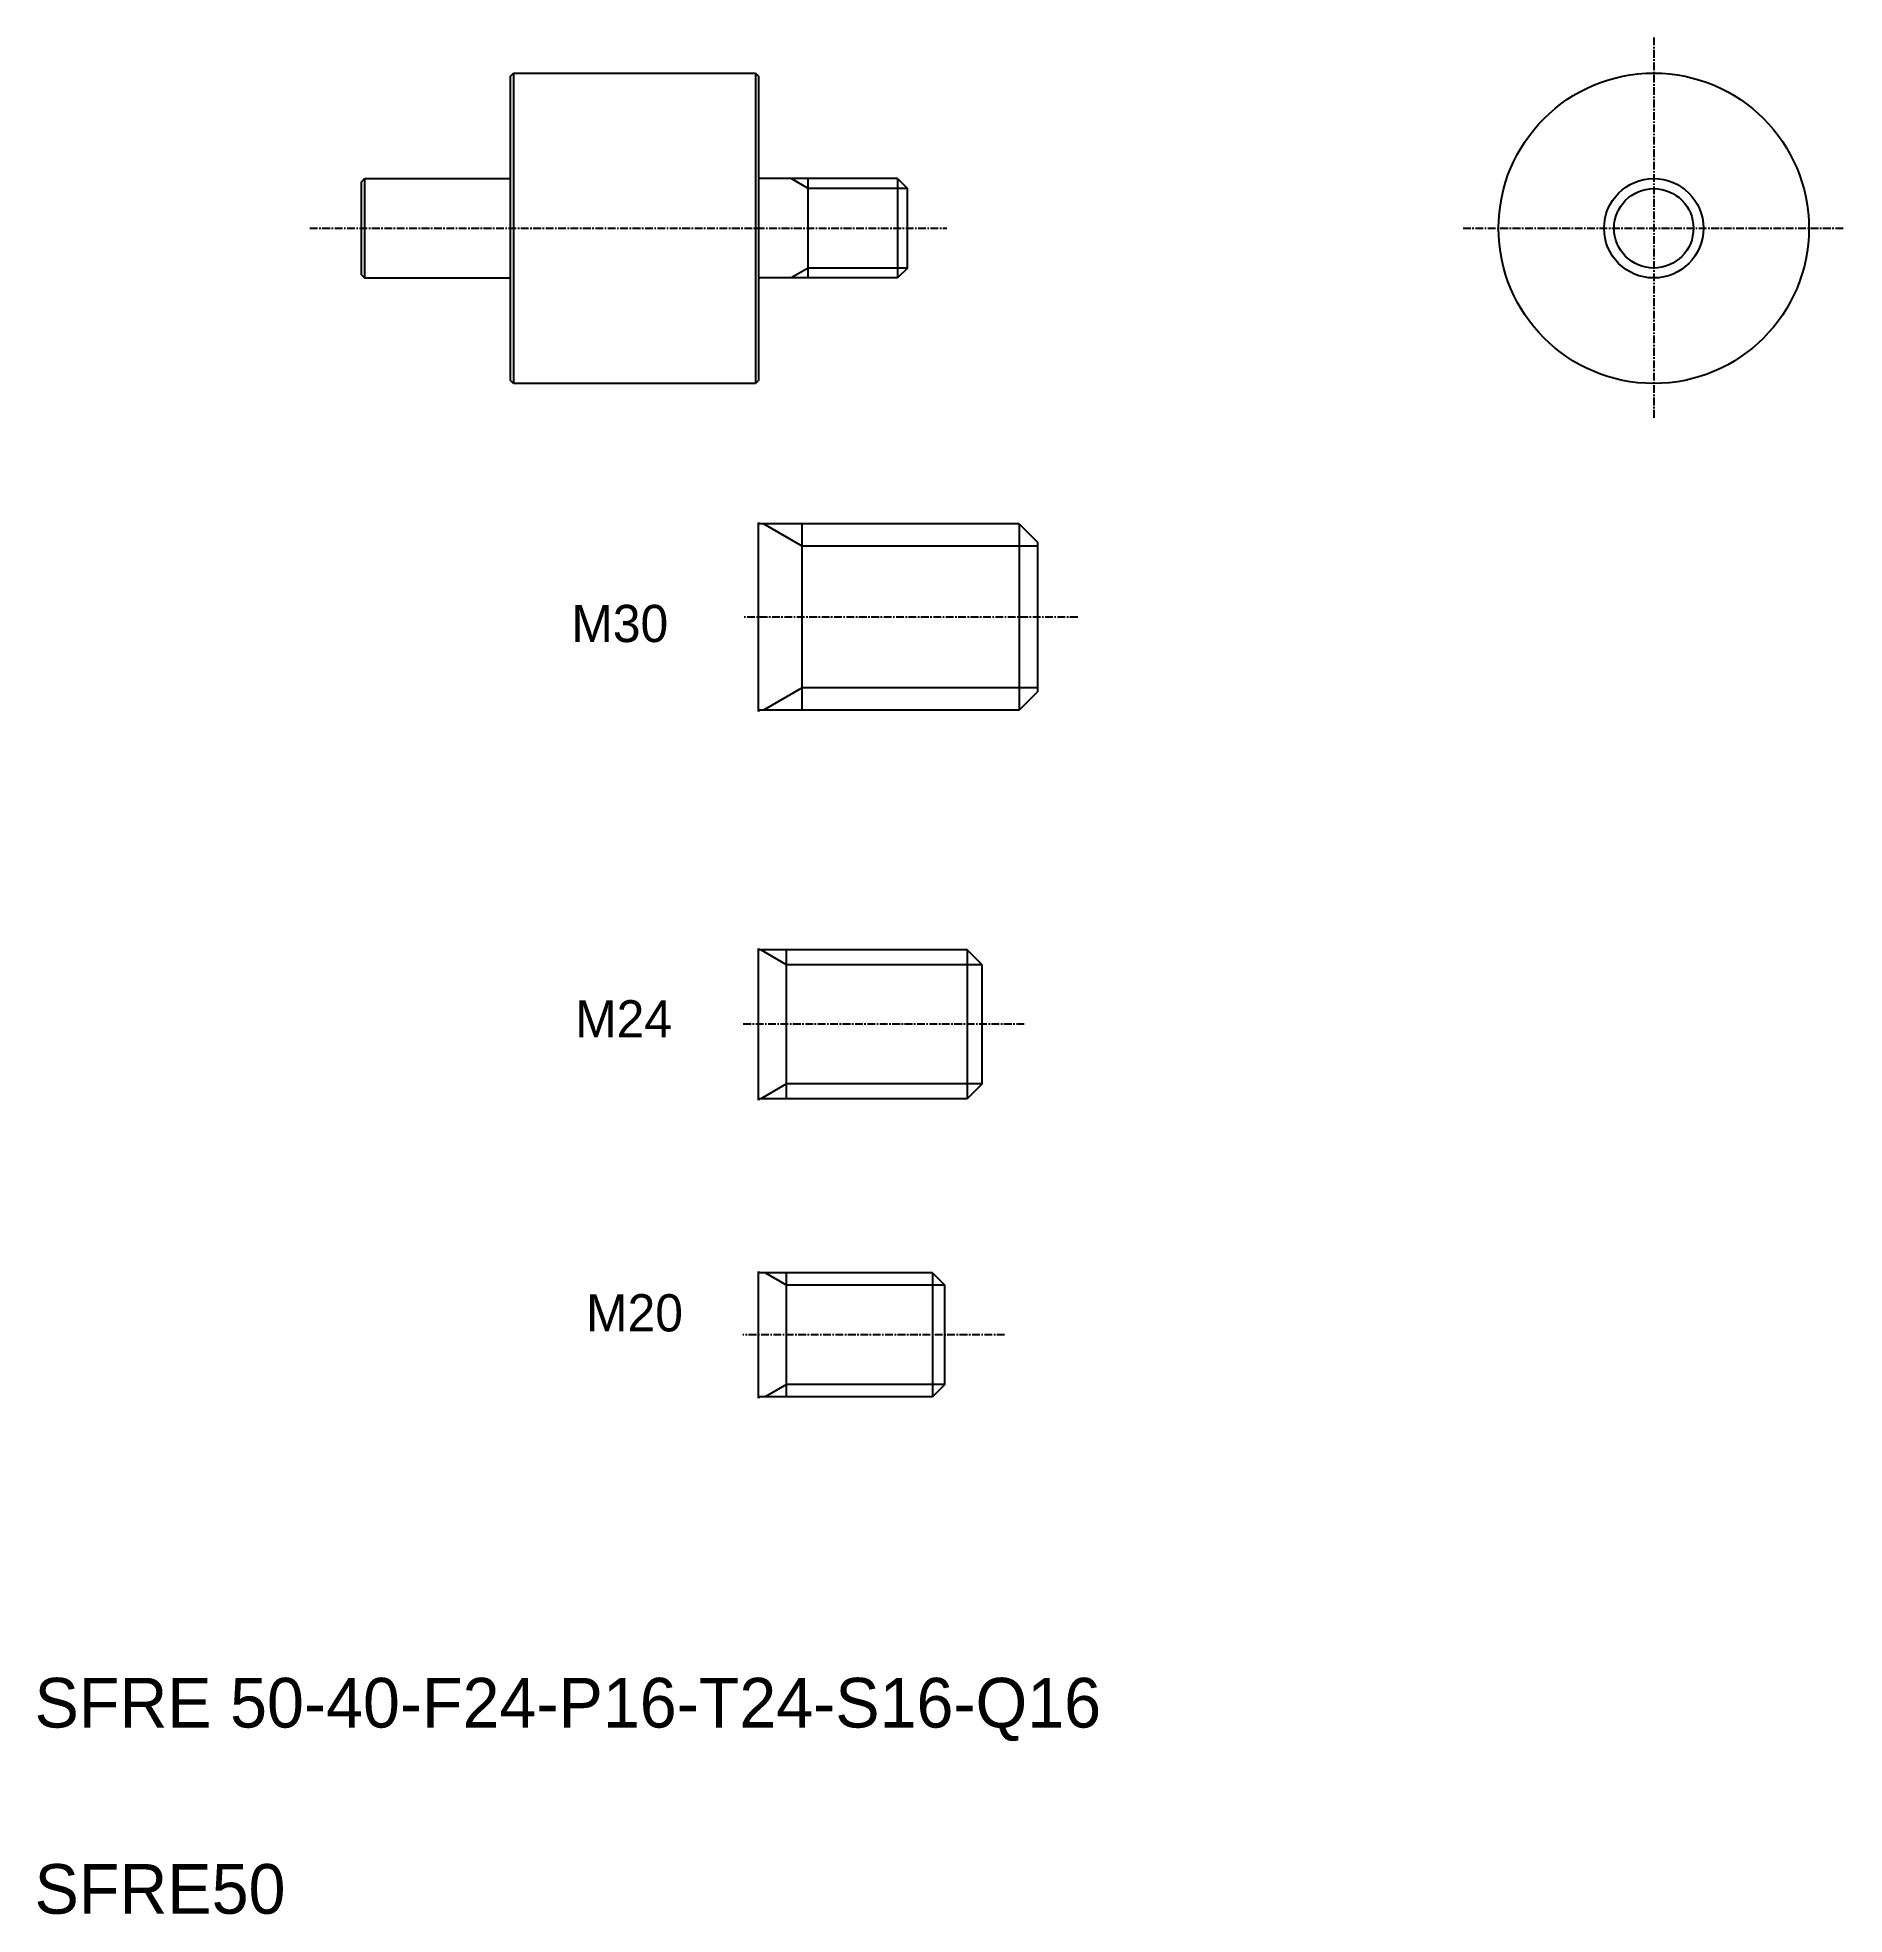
# Model space of a CAD drawing. Extents: x 131 to 422, y 78 to 380.
import ezdxf

# ---------------------------------------------------------------- set-up
doc = ezdxf.new("R2010")
doc.units = 0
doc.linetypes.add('CENTER', pattern=[2, 1.25, -0.25, 0.25, -0.25])
doc.layers.get('0').update_dxf_attribs({"linetype": 'CONTINUOUS'})
doc.layers.add('CENTER', color=1, linetype='CENTER')

msp = doc.modelspace()

# ---------------------------------------------------------------- linework, layer by layer
for p, q in [((207.03, 374.15), (207.53, 374.65)), ((207.03, 325.15), (207.03, 374.15)), ((207.53, 374.65), (246.53, 374.65)), ((207.53, 374.65), (207.53, 324.65)), ((246.53, 374.65), (246.53, 324.65)), ((246.53, 374.65), (247.03, 374.15)), ((247.03, 374.15), (247.03, 325.15)), ((207.53, 362.15), (207.53, 362.15)), ((183.03, 357.15), (183.53, 357.65)), ((183.03, 342.15), (183.03, 357.15)), ((255.03, 341.65), (255.03, 357.65)), ((269.43, 357.65), (271.03, 356.05)), ((207.53, 349.65), (207.53, 349.65)), ((183.03, 342.15), (183.53, 341.65)), ((271.03, 343.25), (269.43, 341.65)), ((207.53, 324.65), (207.03, 325.15)), ((246.53, 324.65), (207.53, 324.65)), ((247.03, 325.15), (246.53, 324.65)), ((254.03, 272.03), (254.03, 302.03)), ((289.03, 302.03), (292.03, 299.03)), ((292.03, 275.03), (292.03, 299.03)), ((292.03, 275.03), (289.03, 272.03)), ((251.53, 209.41), (251.53, 233.41)), ((283.03, 231.01), (280.63, 233.41)), ((283.03, 211.81), (283.03, 231.01)), ((283.03, 211.81), (280.63, 209.41)), ((251.53, 161.4), (251.53, 181.4)), ((275.03, 181.4), (277.03, 179.4)), ((277.03, 163.4), (277.03, 179.4)), ((277.03, 163.4), (275.03, 161.4))]:
    msp.add_line(p, q)
at = {"color": 7, "linetype": 'CONTINUOUS'}
for p, q in [((183.53, 357.65), (206.83, 357.65)), ((269.43, 357.65), (247.23, 357.65)), ((183.53, 341.65), (206.83, 341.65)), ((269.43, 341.65), (247.23, 341.65)), ((289.03, 302.03), (247.23, 302.03)), ((289.03, 302.03), (289.03, 272.03)), ((289.03, 272.03), (247.23, 272.03)), ((280.63, 233.41), (247.23, 233.41)), ((280.63, 233.41), (280.63, 209.41)), ((280.63, 209.41), (247.23, 209.41)), ((275.03, 181.4), (247.23, 181.4)), ((275.03, 181.4), (275.03, 161.4)), ((275.03, 161.4), (247.23, 161.4))]:
    msp.add_line(p, q, dxfattribs=at)
at = {"color": 7}
for p, q in [((183.53, 357.65), (183.53, 341.65)), ((269.43, 357.65), (269.43, 341.65)), ((271.03, 343.25), (271.03, 356.05))]:
    msp.add_line(p, q, dxfattribs=at)
at = {"color": 3}
for p, q in [((255.03, 356.05), (252.26, 357.65)), ((255.03, 343.25), (252.26, 341.65))]:
    msp.add_line(p, q, dxfattribs=at)
at = {"color": 3, "linetype": 'CONTINUOUS'}
for p, q in [((271.03, 356.05), (255.03, 356.05)), ((271.03, 343.25), (255.03, 343.25)), ((254.03, 298.43), (247.8, 302.03)), ((292.03, 298.43), (254.03, 298.43)), ((254.03, 275.63), (247.8, 272.03)), ((292.03, 275.63), (254.03, 275.63)), ((251.53, 231.01), (247.38, 233.41)), ((283.03, 231.01), (251.53, 231.01)), ((251.53, 211.81), (247.38, 209.41)), ((283.03, 211.81), (251.53, 211.81)), ((251.53, 179.4), (248.07, 181.4)), ((277.03, 179.4), (251.53, 179.4)), ((251.53, 163.4), (248.07, 161.4)), ((277.03, 163.4), (251.53, 163.4))]:
    msp.add_line(p, q, dxfattribs=at)
at = {"linetype": 'CONTINUOUS'}
for p, q in [((247.03, 271.83), (247.03, 302.23)), ((247.03, 209.21), (247.03, 233.61)), ((247.03, 161.2), (247.03, 181.6))]:
    msp.add_line(p, q, dxfattribs=at)
msp.add_circle((391.25, 349.65), 25)
msp.add_circle((391.25, 349.65), 8, dxfattribs=at)
at = {"color": 3, "linetype": 'CONTINUOUS'}
msp.add_circle((391.25, 349.65), 6.4, dxfattribs=at)
for centre, start, end in [((206.83, 357.85), 270, 0), ((247.23, 357.85), 180, 270), ((206.83, 341.45), 0, 90), ((247.23, 341.45), 90, 180)]:
    msp.add_arc(centre, 0.2, start, end)
at = {"linetype": 'CONTINUOUS'}
for centre, start, end in [((247.23, 302.23), 180, 270), ((247.23, 271.83), 90, 180), ((247.23, 233.61), 180, 270), ((247.23, 209.21), 90, 180), ((247.23, 181.6), 180, 270), ((247.23, 161.2), 90, 180)]:
    msp.add_arc(centre, 0.2, start, end, dxfattribs=at)
at = {"layer": 'CENTER', "color": 1, "linetype": 'CENTER'}
for p, q in [((391.25, 380.38), (391.25, 318.92)), ((174.73, 349.65), (277.36, 349.65)), ((360.52, 349.65), (421.98, 349.65)), ((298.44, 287.03), (244.51, 287.03)), ((289.81, 221.41), (244.51, 221.41)), ((286.67, 171.4), (244.51, 171.4))]:
    msp.add_line(p, q, dxfattribs=at)

# ---------------------------------------------------------------- texts
at = {"color": 7}
for s, p in [('M30', (216.86, 282.99)), ('M24', (217.47, 219.29)), ('M20', (219.23, 171.93))]:
    msp.add_text(s, height=6, dxfattribs=at).set_placement(p)
for s, p in [('SFRE 50-40-F24-P16-T24-S16-Q16', (130.37, 108.12)), ('SFRE50', (130.37, 78.12))]:
    msp.add_text(s, height=8).set_placement(p)

doc.saveas('drawing.dxf')
